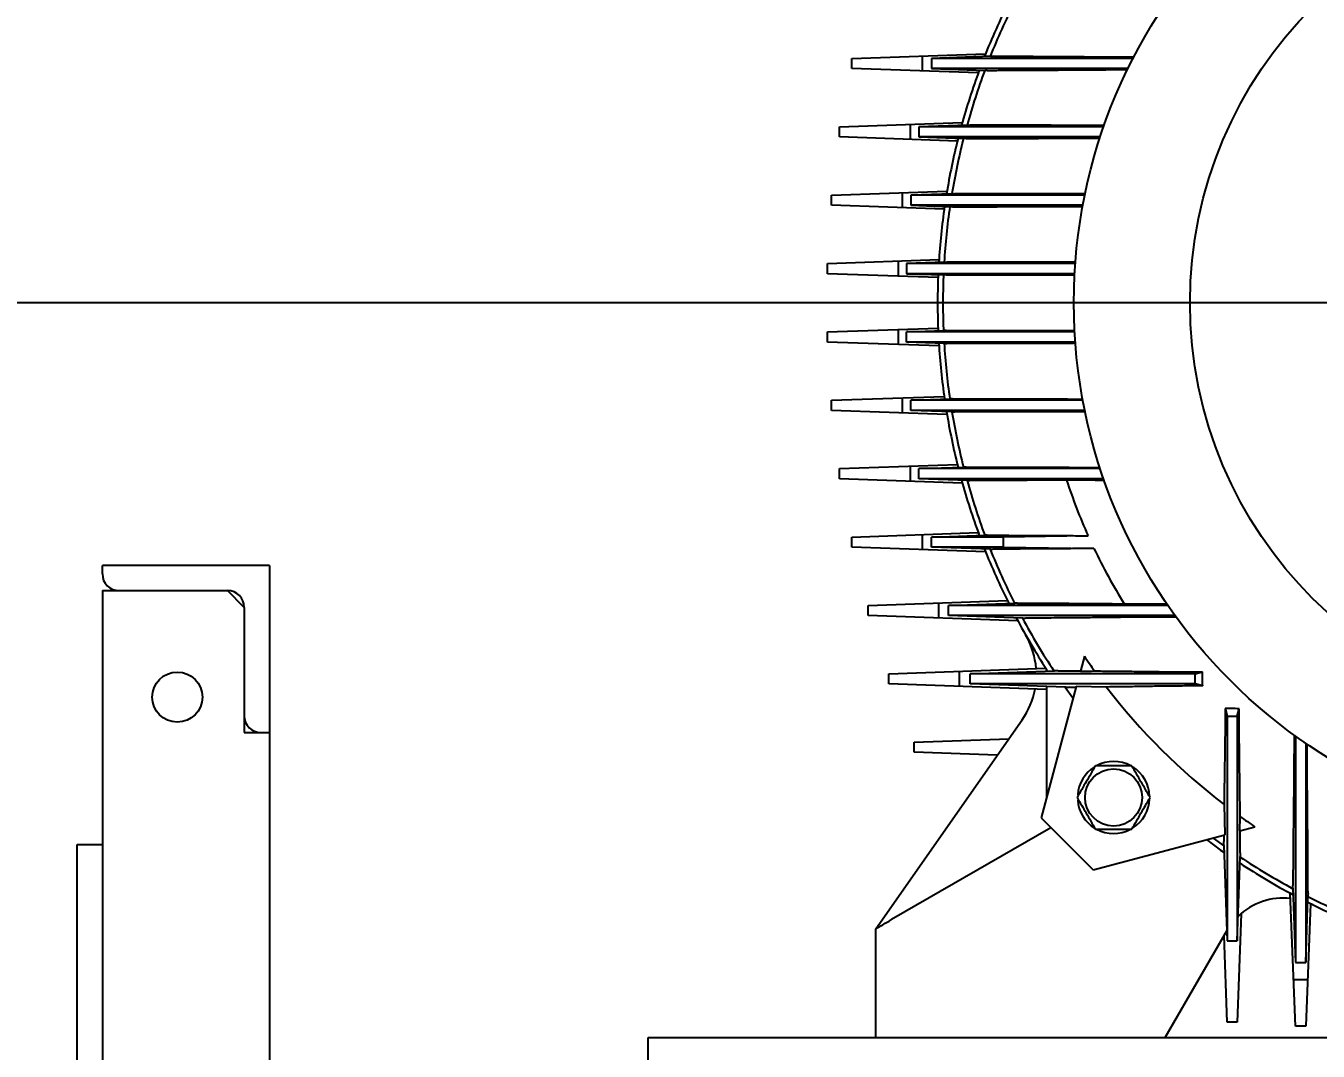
# Model space of a CAD drawing. Header units: millimetres. Extents: x 1293 to 41893, y 1011 to 26911.
# Drawn here: x 30032.4 to 30359.9, y 6790.3 to 7050.2 of the extents above; entities that cross this region are included whole.
import ezdxf

# ---------------------------------------------------------------- set-up
doc = ezdxf.new("R2010")
doc.units = ezdxf.units.MM
doc.header["$LTSCALE"] = 50
doc.layers.add('CAPA_1', color=7, linetype='Continuous')
doc.layers.add('STRUC', color=4, linetype='Continuous')
doc.styles.add('SLDTEXTSTYLE0', font='TXT', dxfattribs={"width": 0.75})
doc.dimstyles.new('SLDDIMSTYLE0', dxfattribs={"dimtxt": 100, "dimasz": 100, "dimexe": 0, "dimexo": 0.0625, "dimgap": 25, "dimtad": 2, "dimdec": 0, "dimlfac": 1.5, "dimrnd": 1e-09, "dimzin": 12, "dimdsep": 46, "dimtxsty": 'SLDTEXTSTYLE0', "dimsah": 1, "dimcen": 0.09, "dimadec": 0, "dimazin": 3, "dimtfac": 1, "dimtdec": 0, "dimtofl": 0, "dimtmove": 0, "dimatfit": 3, "dimfxl": 1, "dimfrac": 2, "dimtolj": 1, "dimtzin": 12, "dimarcsym": 0})

# ---------------------------------------------------------------- blocks, each defined once
blk = doc.blocks.new('_D_34')
at = {"layer": 'CAPA_1', "transparency": 16777216}
for p, q in [((29824.99, 6979.97), (29824.99, 7372.75)), ((30369.98, 6979.97), (29774.99, 6979.97)), ((29824.99, 6979.97), (29824.99, 6676.03))]:
    blk.add_line(p, q, dxfattribs=at)
for points in [[(29824.99, 6979.97), (29809.61, 6879.97), (29840.38, 6879.97)], [(29824.99, 6676.03), (29840.38, 6776.03), (29809.61, 6776.03)]]:
    blk.add_solid(points, dxfattribs=at)
at = {"layer": 'CAPA_1', "transparency": 16777216, "insert": (29696.09, 7151.09), "char_height": 100, "attachment_point": 1, "rotation": 90, "style": 'SLDTEXTSTYLE0'}
blk.add_mtext('456', dxfattribs=at)
blk = doc.blocks.new('_D_35')
at = {"layer": 'CAPA_1', "transparency": 16777216}
for p, q in [((30433.48, 6916.47), (30433.48, 4682.7)), ((29628.31, 5040.86), (29628.31, 4682.7)), ((29628.31, 4732.7), (30433.48, 4732.7))]:
    blk.add_line(p, q, dxfattribs=at)
for points in [[(29628.31, 4732.7), (29728.31, 4717.31), (29728.31, 4748.08)], [(30433.48, 4732.7), (30333.48, 4748.08), (30333.48, 4717.31)]]:
    blk.add_solid(points, dxfattribs=at)
at = {"layer": 'CAPA_1', "transparency": 16777216, "insert": (29883.11, 4861.6), "char_height": 100, "attachment_point": 1, "style": 'SLDTEXTSTYLE0'}
blk.add_mtext('1208', dxfattribs=at)

msp = doc.modelspace()

# ---------------------------------------------------------------- linework, layer by layer
at = {"color": 7, "linetype": 'Continuous', "lineweight": 25}
for p, q in [((30241.7039095, 7041.9230449), (30275.6376442, 7043.108037)), ((30259.567189, 7042.5468444), (30259.567189, 7038.7240754)), ((30241.7039095, 7039.3478749), (30241.7039095, 7041.9230449)), ((30273.7720052, 7038.2280323), (30241.7039095, 7039.3478749)), ((30276.9219149, 7042.446235), (30261.9397097, 7041.9230449)), ((30313.0080997, 7041.9230449), (30261.9397097, 7041.9230449)), ((30261.9397097, 7041.9230449), (30261.9397097, 7039.3478749)), ((30261.9397097, 7039.3478749), (30275.5427215, 7038.8728472)), ((30311.7181872, 7039.3478749), (30261.9397097, 7039.3478749)), ((30311.7913136, 7042.2096235), (30306.2022973, 7042.2357635)), ((30313.1980435, 7042.2062551), (30311.7913136, 7042.2096235)), ((30306.1464479, 7039.0491698), (30310.2339855, 7039.0660426)), ((30310.2339855, 7039.0660426), (30311.7074711, 7039.0696516)), ((30238.6378716, 7024.5897116), (30269.7372795, 7025.6757268)), ((30238.6378716, 7022.0145415), (30238.6378716, 7024.5897116)), ((30256.5011511, 7025.213511), (30256.5011511, 7021.3907421)), ((30271.0473088, 7025.018925), (30258.7562439, 7024.5897116)), ((30305.5705862, 7024.5897116), (30258.7562439, 7024.5897116)), ((30258.7562439, 7024.5897116), (30258.7562439, 7022.0145415)), ((30305.7688465, 7024.9044189), (30304.3964614, 7024.9080149)), ((30268.4964939, 7020.9718555), (30238.6378716, 7022.0145415)), ((30258.7562439, 7022.0145415), (30270.1419168, 7021.6169451)), ((30304.7011049, 7022.0145415), (30258.7562439, 7022.0145415)), ((30303.3237619, 7021.6995075), (30304.6320367, 7021.7030066)), ((30236.6113988, 7007.2563782), (30265.8511207, 7008.2774518)), ((30236.6113988, 7004.6812082), (30236.6113988, 7007.2563782)), ((30254.4746783, 7007.8801777), (30254.4746783, 7004.0574087)), ((30267.1999196, 7007.6246652), (30256.6535623, 7007.2563782)), ((30300.7876655, 7007.2563782), (30256.6535623, 7007.2563782)), ((30256.6535623, 7007.2563782), (30256.6535623, 7004.6812082)), ((30265.1399636, 7003.6849687), (30236.6113988, 7004.6812082)), ((30256.6535623, 7004.6812082), (30266.6855055, 7004.330885)), ((30300.284028, 7004.6812082), (30256.6535623, 7004.6812082)), ((30235.6033206, 6989.9230449), (30263.8299224, 6990.9087396)), ((30253.4666001, 6990.5468444), (30253.4666001, 6986.7240754)), ((30265.2300891, 6990.2590563), (30255.6079809, 6989.9230449)), ((30235.6033206, 6987.3478749), (30235.6033206, 6989.9230449)), ((30263.5981192, 6986.3702749), (30235.6033206, 6987.3478749)), ((30298.3771036, 6989.9230449), (30255.6079809, 6989.9230449)), ((30255.6079809, 6989.9230449), (30255.6079809, 6987.3478749)), ((30255.6079809, 6987.3478749), (30265.0631485, 6987.0176931)), ((30298.2120078, 6987.3478749), (30255.6079809, 6987.3478749)), ((30296.9796978, 6987.0255215), (30298.2740243, 6987.0274207)), ((30235.6033206, 6972.5897116), (30263.5981192, 6973.5673115)), ((30235.6033206, 6970.0145415), (30235.6033206, 6972.5897116)), ((30253.4666001, 6973.213511), (30253.4666001, 6969.3907421)), ((30255.6079809, 6972.5897116), (30265.0631485, 6972.9198933)), ((30298.2120078, 6972.5897116), (30255.6079809, 6972.5897116)), ((30255.6079809, 6970.0145415), (30255.6079809, 6972.5897116)), ((30296.9796978, 6972.9120649), (30298.3113886, 6972.9101109)), ((30263.8299224, 6969.0288469), (30235.6033206, 6970.0145415)), ((30265.2300891, 6969.6785301), (30255.6079809, 6970.0145415)), ((30298.3771036, 6970.0145415), (30255.6079809, 6970.0145415)), ((30236.6113988, 6955.2563782), (30265.1399636, 6956.2526177)), ((30236.6113988, 6952.6812082), (30236.6113988, 6955.2563782)), ((30254.4746783, 6955.8801777), (30254.4746783, 6952.0574087)), ((30256.6535623, 6955.2563782), (30266.6855055, 6955.6067014)), ((30300.284028, 6955.2563782), (30256.6535623, 6955.2563782)), ((30256.6535623, 6952.6812082), (30256.6535623, 6955.2563782)), ((30265.8511207, 6951.6601346), (30236.6113988, 6952.6812082)), ((30267.1999196, 6952.3129213), (30256.6535623, 6952.6812082)), ((30300.7876655, 6952.6812082), (30256.6535623, 6952.6812082)), ((30238.6378716, 6937.9230449), (30268.4964939, 6938.965731)), ((30238.6378716, 6935.3478749), (30238.6378716, 6937.9230449)), ((30256.5011511, 6938.5468444), (30256.5011511, 6934.7240754)), ((30258.7562439, 6937.9230449), (30270.1419168, 6938.3206414)), ((30304.7011049, 6937.9230449), (30258.7562439, 6937.9230449)), ((30258.7562439, 6935.3478749), (30258.7562439, 6937.9230449)), ((30303.3237619, 6938.2380789), (30304.7154452, 6938.2343567)), ((30269.7372795, 6934.2618596), (30238.6378716, 6935.3478749)), ((30271.0473088, 6934.9186614), (30258.7562439, 6935.3478749)), ((30305.5705862, 6935.3478749), (30258.7562439, 6935.3478749)), ((30303.4101828, 6934.9538581), (30296.1658309, 6934.9969345)), ((30305.7111931, 6934.9468453), (30303.4101828, 6934.9538581)), ((30241.7039095, 6920.5897116), (30273.7720052, 6921.7095542)), ((30241.7039095, 6918.0145415), (30241.7039095, 6920.5897116)), ((30275.6376442, 6916.8295494), (30241.7039095, 6918.0145415)), ((30259.567189, 6921.213511), (30259.567189, 6917.3907421)), ((30261.9397097, 6920.5897116), (30275.5427215, 6921.0647392)), ((30280.072239, 6920.5897116), (30261.9397097, 6920.5897116)), ((30261.9397097, 6918.0145415), (30261.9397097, 6920.5897116)), ((30280.072239, 6918.0145415), (30261.9397097, 6918.0145415)), ((30276.9219149, 6917.4913514), (30261.9397097, 6918.0145415)), ((30301.6074578, 6920.915808), (30280.072239, 6920.5897116)), ((30280.072239, 6920.5897116), (30280.072239, 6918.0145415)), ((30280.072239, 6918.0145415), (30303.1051423, 6917.6790542)), ((30245.8426771, 6903.2563782), (30281.1526807, 6904.4894307)), ((30245.8426771, 6900.6812082), (30245.8426771, 6903.2563782)), ((30263.7059566, 6903.8801777), (30263.7059566, 6900.0574087)), ((30266.2411888, 6903.2563782), (30283.0840779, 6903.8445449)), ((30321.8244123, 6903.2563782), (30266.2411888, 6903.2563782)), ((30266.2411888, 6900.6812082), (30266.2411888, 6903.2563782)), ((30310.7754359, 6903.6722174), (30311.0412684, 6903.6722174)), ((30311.0412684, 6903.6722174), (30321.5180858, 6903.7041478)), ((30283.8062587, 6899.3554907), (30245.8426771, 6900.6812082)), ((30285.0800355, 6900.0233412), (30266.2411888, 6900.6812082)), ((30323.6381371, 6900.6812082), (30266.2411888, 6900.6812082)), ((30324.046358, 6900.3122642), (30322.4106867, 6900.3094375)), ((30300.6768707, 6890.3590732), (30299.6602399, 6886.5649551)), ((30251.1012283, 6885.9230449), (30290.9462372, 6887.3144633)), ((30251.1012283, 6883.3478749), (30251.1012283, 6885.9230449)), ((30268.9645078, 6886.5468444), (30268.9645078, 6882.7240754)), ((30271.7137638, 6885.9230449), (30293.0911175, 6886.6695586)), ((30328.7161263, 6885.9230449), (30271.7137638, 6885.9230449)), ((30271.7137638, 6883.3478749), (30271.7137638, 6885.9230449)), ((30291.1133848, 6887.0578442), (30291.1133848, 6886.6004946)), ((30294.0451567, 6886.6789348), (30293.7283946, 6886.6732203)), ((30328.7161263, 6885.9230449), (30330.5776747, 6886.3901373)), ((30328.7161263, 6883.3478749), (30328.7161263, 6885.9230449)), ((30291.1133848, 6881.9506196), (30251.1012283, 6883.3478749)), ((30295.9522271, 6882.5014491), (30271.7137638, 6883.3478749)), ((30328.7161263, 6883.3478749), (30271.7137638, 6883.3478749)), ((30298.6329053, 6882.7308904), (30289.6991713, 6849.389741)), ((30291.1133848, 6882.6704252), (30291.1133848, 6854.6676578)), ((30296.6083981, 6882.4971275), (30296.9402, 6882.4908879)), ((30306.2835623, 6882.5644205), (30298.6329053, 6882.7308904)), ((30330.6688809, 6882.8578973), (30328.7161263, 6883.3478749)), ((30336.3666542, 6877.1601241), (30336.8566317, 6875.2073695)), ((30339.4318018, 6875.2073695), (30339.8988942, 6877.0689178)), ((30247.8108834, 6821.3021266), (30284.8843253, 6874.2484886)), ((30336.8566317, 6875.2073695), (30339.4318018, 6875.2073695)), ((30336.8566317, 6875.2073695), (30336.8566317, 6818.2050069)), ((30339.4318018, 6875.2073695), (30339.4318018, 6818.2050069)), ((30257.5434214, 6868.5897116), (30281.5079833, 6869.4265725)), ((30353.820931, 6870.4854866), (30353.8181944, 6868.9019298)), ((30354.1899651, 6870.1293803), (30354.1899651, 6812.732432)), ((30257.5434214, 6866.0145415), (30257.5434214, 6868.5897116)), ((30278.6038874, 6865.2790938), (30257.5434214, 6866.0145415)), ((30356.7651351, 6868.3156555), (30356.7651351, 6812.732432)), ((30357.12989, 6866.5999443), (30357.1269758, 6868.2079224)), ((30336.0731774, 6852.7748054), (30336.2396472, 6845.1241484)), ((30289.6991713, 6849.389741), (30302.8984978, 6836.1904144)), ((30292.1738278, 6846.9150844), (30251.8108834, 6823.6115276)), ((30340.073712, 6846.151483), (30343.86783, 6847.1681139)), ((30302.8984978, 6836.1904144), (30336.2396472, 6845.1241484)), ((30336.0058844, 6843.0996412), (30335.9996447, 6843.4314431)), ((30336.0102059, 6842.4434702), (30336.8566317, 6818.2050069)), ((30339.4318018, 6818.2050069), (30340.1783154, 6839.5823606)), ((30340.1876916, 6840.5363999), (30340.1819772, 6840.2196377)), ((30354.2025928, 6796.6354599), (30352.8642476, 6830.2975019)), ((30353.532098, 6831.5712786), (30354.1899651, 6812.732432)), ((30356.7651351, 6812.732432), (30357.3533018, 6829.5753211)), ((30357.9981876, 6827.6439238), (30356.7653441, 6796.6354599)), ((30340.3927116, 6825.1093288), (30339.4318018, 6797.5924714)), ((30247.8108834, 6793.7021266), (30247.8108834, 6821.3021266)), ((30321.1442168, 6793.7021266), (30336.7601013, 6820.7496319)), ((30336.8566317, 6797.5924714), (30336.0885824, 6819.5865271)), ((30336.8566317, 6818.2050069), (30339.4318018, 6818.2050069)), ((30354.1899651, 6812.732432), (30356.7651351, 6812.732432)), ((30353.7352288, 6808.3905919), (30357.2327081, 6808.3905919)), ((30339.4318018, 6797.5924714), (30336.8566317, 6797.5924714)), ((30190.1442168, 6781.0021266), (30190.1442168, 6793.7021266)), ((30190.1442168, 6793.7021266), (30676.8108834, 6793.7021266)), ((30356.7653441, 6796.6354599), (30354.2025928, 6796.6354599))]:
    msp.add_line(p, q, dxfattribs=at)
at = {"color": 7, "linetype": 'Continuous', "lineweight": 25, "flags": 128}
for points in [[(30276.9219149, 7042.446235), (30277.2121635, 7042.4469677), (30277.4402693, 7042.4475452)], [(30276.0555959, 7038.8717284), (30275.7683618, 7038.8723558), (30275.5427215, 7038.8728472)], [(30271.0473088, 7025.018925), (30271.3568496, 7025.0193227), (30271.6000904, 7025.0196361)], [(30270.6912757, 7021.6163535), (30270.3836211, 7021.6166852), (30270.1419168, 7021.6169451)], [(30267.1999196, 7007.6246652), (30267.502201, 7007.6248093), (30267.7397183, 7007.6249229)], [(30267.2235622, 7004.3306881), (30266.922246, 7004.3307985), (30266.6855055, 7004.330885)], [(30265.2300891, 6990.2590563), (30265.5288025, 6990.2590759), (30265.7635073, 6990.2590913)], [(30265.5960334, 6987.0176768), (30265.2976175, 6987.017686), (30265.0631485, 6987.0176931)], [(30265.5960334, 6972.9199096), (30265.2976175, 6972.9199005), (30265.0631485, 6972.9198933)], [(30265.2300891, 6969.6785301), (30265.5288025, 6969.6785106), (30265.7635073, 6969.6784952)], [(30267.2235622, 6955.6068983), (30266.922246, 6955.6067879), (30266.6855055, 6955.6067014)], [(30267.1999196, 6952.3129213), (30267.502201, 6952.3127771), (30267.7397183, 6952.3126635)], [(30270.6912757, 6938.321233), (30270.3836211, 6938.3209012), (30270.1419168, 6938.3206414)], [(30271.0473088, 6934.9186614), (30271.3568496, 6934.9182638), (30271.6000904, 6934.9179503)], [(30276.0555959, 6921.065858), (30275.7683618, 6921.0652306), (30275.5427215, 6921.0647392)], [(30276.9219149, 6917.4913514), (30277.2121635, 6917.4906187), (30277.4402693, 6917.4900412)], [(30283.6799317, 6903.8467601), (30283.3461961, 6903.8455176), (30283.0840779, 6903.8445449)], [(30285.0800355, 6900.0233412), (30285.4195705, 6900.0218961), (30285.6864753, 6900.0207563)], [(30293.7283946, 6886.6732203), (30293.3714144, 6886.6711661), (30293.0911175, 6886.6695586)], [(30295.8205205, 6882.5060484), (30297.7687246, 6879.8111219), (30297.8287696, 6879.7298149)], [(30295.9522271, 6882.5014491), (30296.3195479, 6882.4990337), (30296.6083981, 6882.4971275)], [(30331.596147, 6843.8799263), (30335.2056722, 6841.2509573), (30336.0731687, 6840.6404527)], [(30333.2385717, 6844.3200127), (30333.3198788, 6844.2599677), (30336.0148052, 6842.3117636)], [(30336.0102059, 6842.4434702), (30336.0077906, 6842.810791), (30336.0058844, 6843.0996412)], [(30340.1819772, 6840.2196377), (30340.1799229, 6839.8626575), (30340.1783154, 6839.5823606)], [(30353.532098, 6831.5712786), (30353.530653, 6831.9108137), (30353.5295131, 6832.1777184)], [(30357.355517, 6830.1711748), (30357.3542745, 6829.8374392), (30357.3533018, 6829.5753211)]]:
    msp.add_lwpolyline(points, dxfattribs=at)
at = {"color": 7, "linetype": 'Continuous', "lineweight": 25}
for centre, radius in [((30433.4775501, 6979.9687932), 135.4666667), ((30433.4775501, 6979.9687932), 106.0026667), ((30308.0839476, 6854.5751907), 7.2376043)]:
    msp.add_circle(centre, radius, dxfattribs=at)
for centre, radius, start, end in [((30433.4775501, 6979.9687932), 170, 153.377207029, 158.457451925), ((30433.4775501, 6979.9687932), 168.6666667, 153.169447916, 158.259963143), ((30433.4775501, 6979.9687932), 170, 159.707948803, 164.651387247), ((30433.4775501, 6979.9687932), 168.6666667, 159.558160988, 164.509838482), ((30433.4775501, 6979.9687932), 170, 165.800953734, 170.654908315), ((30433.4775501, 6979.9687932), 168.6666667, 165.70301632, 170.564018509), ((30433.4775501, 6979.9687932), 170, 171.743583819, 176.546734693), ((30433.4775501, 6979.9687932), 168.6666667, 171.693926105, 176.50349367), ((30433.4775501, 6979.9687932), 170, 177.606668782, 182.393331218), ((30433.4775501, 6979.9687932), 168.6666667, 177.603559394, 182.396440606), ((30433.4775501, 6979.9687932), 170, 183.453265307, 188.256416181), ((30433.4775501, 6979.9687932), 168.6666667, 183.49650633, 188.306073895), ((30433.4775501, 6979.9687932), 170, 189.345091685, 194.199046266), ((30433.4775501, 6979.9687932), 168.6666667, 189.435981491, 194.29698368), ((30433.4775501, 6979.9687932), 170, 195.348612753, 200.292051197), ((30433.4775501, 6979.9687932), 168.6666667, 195.490161518, 200.441839012), ((30433.4775501, 6979.9687932), 144.4886719, 198.134477111, 204.123398999), ((30433.4775501, 6979.9687932), 170, 201.542548075, 206.622792971), ((30433.4775501, 6979.9687932), 168.6666667, 201.740036857, 206.830552084), ((30433.4775501, 6979.9687932), 144.4886719, 205.53768475, 211.873483993), ((30433.4775501, 6979.9687932), 170, 208.029484268, 213.129622297), ((30433.4775501, 6979.9687932), 168.6666667, 208.291642597, 213.585653944), ((30268.5012844, 6885.7200173), 20, 4.321564299, 29.738760895), ((30433.4775501, 6979.9687932), 160.2058749, 214.010238226, 215.627640083), ((30268.5012844, 6885.7200173), 20, 325, 349.436957621), ((30433.4775501, 6979.9687932), 160.2058749, 217.444669982, 232.555330018), ((30308.0839476, 6854.5751907), 9.1333333, 61.439667159, 118.579701822), ((30308.0839476, 6854.5751907), 9.1333333, 122.215763126, 175.814103656), ((30308.0839476, 6854.5751907), 9.1333333, 2.247336603, 57.767506255), ((30308.0839476, 6854.5751907), 9.1333333, 184.185896344, 238.700935667), ((30308.0839476, 6854.5751907), 9.1333333, 302.524280912, 357.491573447), ((30433.4775501, 6979.9687932), 160.2058749, 234.372359917, 235.989761774), ((30308.0839476, 6854.5751907), 9.1333333, 241.848273977, 297.987700373), ((30433.4775501, 6979.9687932), 168.6666667, 236.414346056, 241.708357403), ((30433.4775501, 6979.9687932), 170, 236.690243212, 241.970515732), ((30351.193858, 6812.4162986), 16.6666667, 84.068840058, 133.841455622), ((30433.4775501, 6979.9687932), 170, 243.377207029, 248.457451925), ((30433.4775501, 6979.9687932), 168.6666667, 243.169447916, 248.259963143), ((30351.193858, 6812.4162986), 16.6666667, 63.844713919, 65.906377598)]:
    msp.add_arc(centre, radius, start, end, dxfattribs=at)
for points, knots in [([(30277.495324, 7042.4462734), (30277.4850761, 7042.4465839), (30277.4667764, 7042.4471383), (30277.4483687, 7042.4474209), (30277.4402693, 7042.4475452)], [0, 0, 0, 0, 0.56000000005, 1, 1, 1, 1]), ([(30306.2022973, 7042.2357635), (30304.3117223, 7042.2497165), (30300.5487566, 7042.2774883), (30295.8742942, 7042.3090991), (30292.0754622, 7042.3345608), (30289.0547581, 7042.3544282), (30286.3095576, 7042.3725563), (30283.874939, 7042.3889053), (30281.7847875, 7042.4036448), (30280.0670863, 7042.4169444), (30278.7603763, 7042.4282626), (30277.8466741, 7042.4382949), (30277.6124647, 7042.4436133), (30277.495324, 7042.4462734)], [0, 0, 0, 0, 0.1252994589, 0.2493937334, 0.3328579325, 0.416061602, 0.4990478695, 0.5824745941, 0.6657623941, 0.7490069254, 0.8327104274, 0.9163295207, 1, 1, 1, 1]), ([(30276.0555959, 7038.8717284), (30276.0659294, 7038.8718698), (30276.0843821, 7038.8721222), (30276.1029301, 7038.8726282), (30276.1110912, 7038.8728509)], [0, 0, 0, 0, 0.56, 1, 1, 1, 1]), ([(30276.1110912, 7038.8728509), (30276.2337884, 7038.8751749), (30276.479055, 7038.8798205), (30277.4378711, 7038.8884152), (30278.8100121, 7038.8983254), (30280.6145437, 7038.9089995), (30282.8102308, 7038.9210928), (30285.367125, 7038.9345603), (30288.2490599, 7038.9493741), (30291.4181499, 7038.9657625), (30295.3938982, 7038.986671), (30300.2728446, 7039.0137861), (30304.1834429, 7039.0373443), (30306.1464479, 7039.0491698)], [0, 0, 0, 0, 0.083617603, 0.1671480357, 0.250721225, 0.3340993076, 0.4174107617, 0.5007471061, 0.5839860185, 0.6673093887, 0.7507578866, 0.8748878133, 1, 1, 1, 1]), ([(30271.6000904, 7025.0196361), (30271.6032122, 7025.0196424), (30271.6087867, 7025.0196535), (30271.6149861, 7025.0196865), (30271.6177138, 7025.0197011)], [0, 0, 0, 0, 0.5599999999, 1, 1, 1, 1]), ([(30303.1252156, 7024.9122254), (30301.7499446, 7024.9181401), (30299.0081848, 7024.9299315), (30295.0571797, 7024.9452751), (30291.2727977, 7024.9587634), (30287.6987253, 7024.9712025), (30284.3712642, 7024.9819288), (30281.3480069, 7024.991153), (30278.6670505, 7024.9990354), (30276.3648545, 7025.0055891), (30274.4737955, 7025.0110146), (30273.0337859, 7025.0149651), (30272.0218167, 7025.0180004), (30271.7524887, 7025.0191339), (30271.6177138, 7025.0197011)], [0, 0, 0, 0, 0.0836327005, 0.1667313486, 0.249283536, 0.3326977586, 0.4161071236, 0.4995317749, 0.582810699, 0.6662248857, 0.7498261038, 0.8331288625, 0.916495688, 1, 1, 1, 1]), ([(30304.3964614, 7024.9080149), (30304.1586542, 7024.9087076), (30303.7340412, 7024.9099446), (30303.3112291, 7024.9115286), (30303.1252156, 7024.9122254)], [0, 0, 0, 0, 0.56005636898, 1, 1, 1, 1]), ([(30270.7087673, 7021.6162932), (30270.7053383, 7021.6163102), (30270.699215, 7021.6163405), (30270.6937016, 7021.6163495), (30270.6912757, 7021.6163535)], [0, 0, 0, 0, 0.56, 1, 1, 1, 1]), ([(30270.7087673, 7021.6162932), (30270.8462025, 7021.6166784), (30271.1207724, 7021.6174481), (30272.1584788, 7021.6196777), (30273.6384317, 7021.6228447), (30275.5859315, 7021.6266082), (30277.9604686, 7021.6314473), (30280.7214199, 7021.6372926), (30283.8283158, 7021.6442747), (30287.2391782, 7021.6524236), (30290.9079735, 7021.661601), (30294.7991008, 7021.6727759), (30298.8690066, 7021.6849471), (30301.6858102, 7021.69421), (30303.0980099, 7021.698854)], [0, 0, 0, 0, 0.0834107003, 0.1666389376, 0.2497508604, 0.3335771857, 0.4171088972, 0.5003933541, 0.5836357925, 0.6667357169, 0.7497113978, 0.8326816395, 0.9161152221, 1, 1, 1, 1]), ([(30303.0980099, 7021.698854), (30303.1401352, 7021.6989789), (30303.2153605, 7021.699202), (30303.2906387, 7021.6994142), (30303.3237619, 7021.6995075)], [0, 0, 0, 0, 0.5599894621, 1, 1, 1, 1]), ([(30267.7397183, 7007.6249229), (30267.7469568, 7007.6249381), (30267.7598828, 7007.6249653), (30267.7760563, 7007.6251062), (30267.7831726, 7007.6251682)], [0, 0, 0, 0, 0.5599999997, 1, 1, 1, 1]), ([(30299.615348, 7007.5798772), (30298.226207, 7007.5827544), (30295.4559485, 7007.5884923), (30291.4595033, 7007.5958166), (30287.6352123, 7007.6020489), (30284.0257765, 7007.6078726), (30280.666601, 7007.6126964), (30277.6187012, 7007.6166636), (30274.9186729, 7007.61991), (30272.6005379, 7007.6223742), (30270.6997426, 7007.6241707), (30269.2496819, 7007.6251151), (30268.22132, 7007.6255222), (30267.929339, 7007.6252863), (30267.7831726, 7007.6251682)], [0, 0, 0, 0, 0.0837429298, 0.1670021608, 0.2497715035, 0.3331924173, 0.4168176318, 0.5006544832, 0.5839319083, 0.6675463951, 0.7515171484, 0.8341623076, 0.9169812232, 1, 1, 1, 1]), ([(30301.0316151, 7007.5759854), (30300.7672452, 7007.5768406), (30300.2951561, 7007.5783679), (30299.8230672, 7007.579416), (30299.615348, 7007.5798772)], [0, 0, 0, 0, 0.5600000002, 1, 1, 1, 1]), ([(30267.266806, 7004.3304502), (30267.2578729, 7004.3305247), (30267.2419211, 7004.3306579), (30267.2291719, 7004.3306789), (30267.2235622, 7004.3306881)], [0, 0, 0, 0, 0.5600000002, 1, 1, 1, 1]), ([(30267.266806, 7004.3304502), (30267.4131173, 7004.330241), (30267.7053336, 7004.3298232), (30268.736137, 7004.3298162), (30270.1878753, 7004.3303388), (30272.0872629, 7004.3312392), (30274.3985578, 7004.332736), (30277.0843351, 7004.3347747), (30280.108384, 7004.3374453), (30283.4324906, 7004.3406997), (30287.0167117, 7004.3444241), (30290.8295225, 7004.3492214), (30294.8299623, 7004.3544156), (30297.6022626, 7004.3583656), (30298.9914419, 7004.360345)], [0, 0, 0, 0, 0.0834339444, 0.1666361516, 0.2496276394, 0.333620335, 0.4171902206, 0.5003527413, 0.5836770108, 0.6666965472, 0.7494174889, 0.832576078, 0.916105101, 1, 1, 1, 1]), ([(30298.9914419, 7004.360345), (30299.3694781, 7004.3609656), (30299.816231, 7004.3616991), (30300.2629906, 7004.3630787), (30300.3317084, 7004.3632909)], [0, 0, 0, 0, 0.8461863501, 1, 1, 1, 1]), ([(30265.7635073, 6990.2590913), (30265.7726543, 6990.2591105), (30265.7889883, 6990.2591449), (30265.8104266, 6990.2593582), (30265.8198595, 6990.259452)], [0, 0, 0, 0, 0.5599979995, 1, 1, 1, 1]), ([(30297.1843733, 6990.2464902), (30295.8129069, 6990.2476462), (30293.0765187, 6990.2499526), (30289.1319584, 6990.2528872), (30285.3621723, 6990.2553483), (30281.8087468, 6990.2575793), (30278.5052026, 6990.2593235), (30275.5203896, 6990.2606352), (30272.8859498, 6990.2614672), (30270.6289613, 6990.2617863), (30268.7583926, 6990.2617392), (30267.3132874, 6990.2613613), (30266.2743977, 6990.2607042), (30265.9715827, 6990.25987), (30265.8198595, 6990.259452)], [0, 0, 0, 0, 0.08361348192, 0.16682796173, 0.24964257067, 0.33293452939, 0.41655171237, 0.50049511518, 0.58289191346, 0.66562664028, 0.74870174684, 0.83212012484, 0.91588503241, 1, 1, 1, 1]), ([(30298.4319405, 6990.2446787), (30298.4270617, 6990.2446923), (30298.0112077, 6990.2458514), (30297.5953511, 6990.2461727), (30297.1843733, 6990.2464902)], [0, 0, 0, 0, 0.0117319892, 1, 1, 1, 1]), ([(30265.6522923, 6987.0173193), (30265.6404248, 6987.0174339), (30265.6192328, 6987.0176385), (30265.6031222, 6987.0176651), (30265.5960334, 6987.0176768)], [0, 0, 0, 0, 0.5599980178, 1, 1, 1, 1]), ([(30265.6522923, 6987.0173193), (30265.8042417, 6987.0168454), (30266.1074507, 6987.0158997), (30267.1485469, 6987.0148625), (30268.5963095, 6987.0142487), (30270.469535, 6987.0140865), (30272.7286133, 6987.0143374), (30275.3578878, 6987.0149008), (30278.3268383, 6987.0157983), (30281.6012498, 6987.0170654), (30285.1362551, 6987.018629), (30288.9023479, 6987.0206595), (30292.8598386, 6987.0229244), (30295.6046746, 6987.0246547), (30296.9796978, 6987.0255215)], [0, 0, 0, 0, 0.08434270952, 0.16830250037, 0.2518811488, 0.3350803004, 0.41790142238, 0.50034576582, 0.583710045, 0.66669564638, 0.74930309811, 0.83255061089, 0.91611637436, 1, 1, 1, 1]), ([(30265.6522923, 6972.9202671), (30265.6404248, 6972.9201525), (30265.6192328, 6972.9199479), (30265.6031222, 6972.9199213), (30265.5960334, 6972.9199096)], [0, 0, 0, 0, 0.5599980178, 1, 1, 1, 1]), ([(30265.6522923, 6972.9202671), (30265.8042413, 6972.920741), (30266.1074495, 6972.9216867), (30267.1485429, 6972.9227238), (30268.5963032, 6972.9233375), (30270.469528, 6972.9234996), (30272.7286083, 6972.9232488), (30275.3578793, 6972.9226857), (30278.3268238, 6972.9217883), (30281.6012333, 6972.9205209), (30285.136242, 6972.9189574), (30288.9023386, 6972.9169271), (30292.8598288, 6972.9146621), (30295.6046697, 6972.9129318), (30296.9796978, 6972.9120649)], [0, 0, 0, 0, 0.084342522, 0.1683022003, 0.2518808113, 0.3350800004, 0.4179012349, 0.5003457658, 0.5837094564, 0.6666950578, 0.7493030981, 0.8325503104, 0.9161160739, 1, 1, 1, 1]), ([(30265.7635073, 6969.6784952), (30265.7726543, 6969.6784759), (30265.7889883, 6969.6784415), (30265.8104266, 6969.6782283), (30265.8198595, 6969.6781344)], [0, 0, 0, 0, 0.5599979995, 1, 1, 1, 1]), ([(30297.1843733, 6969.6910962), (30295.8129117, 6969.6899402), (30293.0765283, 6969.6876338), (30289.1319674, 6969.684699), (30285.3621853, 6969.6822382), (30281.8087633, 6969.6800074), (30278.505217, 6969.6782628), (30275.520398, 6969.6769512), (30272.8859549, 6969.6761196), (30270.6289683, 6969.6758006), (30268.7583989, 6969.6758476), (30267.3132914, 6969.6762253), (30266.2743989, 6969.6768823), (30265.9715832, 6969.6777165), (30265.8198595, 6969.6781344)], [0, 0, 0, 0, 0.0836131868, 0.1668276666, 0.2496425706, 0.3329339436, 0.4165511266, 0.5004951151, 0.5828917242, 0.6656263374, 0.7487014061, 0.832119822, 0.9158848431, 1, 1, 1, 1]), ([(30298.4866872, 6969.6930599), (30298.4635595, 6969.6929948), (30298.0294566, 6969.6917727), (30297.595351, 6969.6914252), (30297.1843733, 6969.6910962)], [0, 0, 0, 0, 0.0532769929, 1, 1, 1, 1]), ([(30267.266806, 6955.6071363), (30267.2578729, 6955.6070617), (30267.2419211, 6955.6069285), (30267.2291719, 6955.6069076), (30267.2235622, 6955.6068983)], [0, 0, 0, 0, 0.5600000002, 1, 1, 1, 1]), ([(30267.266806, 6955.6071363), (30267.4131166, 6955.6073454), (30267.7053321, 6955.607763), (30268.7361337, 6955.6077695), (30270.1878694, 6955.6072477), (30272.0872531, 6955.6063477), (30274.3985451, 6955.60485), (30277.0843211, 6955.6028118), (30280.1083688, 6955.6001417), (30283.4324734, 6955.5968862), (30287.016698, 6955.5931623), (30290.829513, 6955.5883657), (30294.8299523, 6955.5831711), (30297.6022575, 6955.5792209), (30298.9914419, 6955.5772415)], [0, 0, 0, 0, 0.0834336343, 0.1666358415, 0.2496276391, 0.3336197225, 0.4171896082, 0.5003527411, 0.583676403, 0.6666959396, 0.7494174888, 0.832575772, 0.9161047952, 1, 1, 1, 1]), ([(30298.9914419, 6955.5772415), (30299.369478, 6955.5766325), (30299.7847389, 6955.5759636), (30300.2000061, 6955.5746941), (30300.2372315, 6955.5745803)], [0, 0, 0, 0, 0.9103579155, 1, 1, 1, 1]), ([(30267.7397183, 6952.3126635), (30267.7469568, 6952.3126483), (30267.7598828, 6952.3126212), (30267.7760563, 6952.3124803), (30267.7831726, 6952.3124182)], [0, 0, 0, 0, 0.5599999997, 1, 1, 1, 1]), ([(30299.615348, 6952.3577092), (30298.2293828, 6952.3548387), (30295.4654537, 6952.3491144), (30291.4776841, 6952.3418033), (30287.6610452, 6952.3355797), (30284.0579416, 6952.3297636), (30280.7035213, 6952.324941), (30277.6583735, 6952.3209733), (30274.9589115, 6952.3177226), (30272.6390396, 6952.3152499), (30270.7286049, 6952.3134391), (30269.2655192, 6952.3124818), (30268.2252438, 6952.3120644), (30267.9306495, 6952.3123002), (30267.7831726, 6952.3124182)], [0, 0, 0, 0, 0.083550631, 0.1666189141, 0.2491986876, 0.3324300692, 0.4158642908, 0.499508595, 0.5826064762, 0.6660408851, 0.7498308456, 0.8330345635, 0.9164154069, 1, 1, 1, 1]), ([(30301.0316151, 6952.3616011), (30300.7672452, 6952.3607458), (30300.2951561, 6952.3592185), (30299.8230672, 6952.3581704), (30299.615348, 6952.3577092)], [0, 0, 0, 0, 0.5600000002, 1, 1, 1, 1]), ([(30270.7087673, 6938.3212933), (30270.7053383, 6938.3212763), (30270.699215, 6938.3212459), (30270.6937016, 6938.3212369), (30270.6912757, 6938.321233)], [0, 0, 0, 0, 0.56, 1, 1, 1, 1]), ([(30270.7087673, 6938.3212933), (30270.8462019, 6938.3209079), (30271.1207709, 6938.320138), (30272.1584756, 6938.3179074), (30273.6384253, 6938.3147419), (30275.5859208, 6938.3109792), (30277.960455, 6938.3061382), (30280.7214049, 6938.3002939), (30283.8282994, 6938.2933127), (30287.2391597, 6938.285162), (30290.9079587, 6938.2759854), (30294.7990905, 6938.2648118), (30298.8689957, 6938.2526397), (30301.6858047, 6938.2433765), (30303.0980099, 6938.2387324)], [0, 0, 0, 0, 0.0834103751, 0.1666386125, 0.2497508597, 0.3335765441, 0.4171082558, 0.5003933535, 0.5836351537, 0.6667350787, 0.7497113974, 0.8326813135, 0.9161148968, 1, 1, 1, 1]), ([(30303.0980099, 6938.2387324), (30303.1401352, 6938.2386075), (30303.2153605, 6938.2383844), (30303.2906387, 6938.2381723), (30303.3237619, 6938.2380789)], [0, 0, 0, 0, 0.5599894621, 1, 1, 1, 1]), ([(30271.6000904, 6934.9179503), (30271.6032122, 6934.9179441), (30271.6087867, 6934.9179329), (30271.6149861, 6934.9178999), (30271.6177138, 6934.9178854)], [0, 0, 0, 0, 0.5599999999, 1, 1, 1, 1]), ([(30296.1658309, 6934.9969345), (30294.5080561, 6934.9906736), (30291.1975446, 6934.9781707), (30286.6558652, 6934.9630438), (30282.5421128, 6934.9499601), (30278.9698195, 6934.9393697), (30276.0089789, 6934.9309903), (30273.7550423, 6934.9245466), (30272.187466, 6934.9201536), (30271.8077208, 6934.9186418), (30271.6177138, 6934.9178854)], [0, 0, 0, 0, 0.1250619858, 0.2497439075, 0.374704795, 0.4998521195, 0.6247714649, 0.7500048238, 0.8749138856, 1, 1, 1, 1]), ([(30276.0555959, 6921.065858), (30276.0659294, 6921.0657166), (30276.0843821, 6921.0654642), (30276.1029301, 6921.0649582), (30276.1110912, 6921.0647356)], [0, 0, 0, 0, 0.56, 1, 1, 1, 1]), ([(30276.1110912, 6921.0647356), (30276.2991276, 6921.0615252), (30276.6751408, 6921.0551054), (30278.3141568, 6921.0423266), (30280.6810841, 6921.0280821), (30283.7833386, 6921.0111789), (30287.5165169, 6920.9919962), (30291.7930674, 6920.9699813), (30296.4955075, 6920.9449181), (30299.9007711, 6920.9255268), (30301.6074578, 6920.915808)], [0, 0, 0, 0, 0.1253568402, 0.2506740392, 0.37561653, 0.5005068273, 0.6253766394, 0.7503693273, 0.8748874129, 1, 1, 1, 1]), ([(30277.495324, 6917.491313), (30277.4850761, 6917.4910026), (30277.4667764, 6917.4904481), (30277.4483687, 6917.4901656), (30277.4402693, 6917.4900412)], [0, 0, 0, 0, 0.56, 1, 1, 1, 1]), ([(30303.1051423, 6917.6790542), (30301.6315062, 6917.6685504), (30298.6796999, 6917.6475105), (30294.5449336, 6917.6195017), (30290.7194711, 6917.5941128), (30287.2927195, 6917.5715668), (30284.2983392, 6917.5515422), (30281.8453608, 6917.5343656), (30279.953379, 6917.5197811), (30278.5933201, 6917.5075544), (30277.778065, 6917.4980834), (30277.5787665, 6917.4933111), (30277.495324, 6917.491313)], [0, 0, 0, 0, 0.1075589375, 0.2154488203, 0.3229535391, 0.428669279, 0.5347683016, 0.6404366157, 0.7370056179, 0.8339120941, 0.9304621427, 1, 1, 1, 1]), ([(30283.7460264, 6903.8473895), (30283.7320464, 6903.8472144), (30283.707082, 6903.8469018), (30283.6882277, 6903.8468034), (30283.6799317, 6903.8467601)], [0, 0, 0, 0, 0.5599973733, 1, 1, 1, 1]), ([(30283.7460264, 6903.8473895), (30283.9537631, 6903.8472739), (30284.3692579, 6903.8470427), (30285.7468576, 6903.8425554), (30287.4751014, 6903.8355701), (30289.4352789, 6903.8264758), (30291.7674303, 6903.8143571), (30294.4710191, 6903.7986876), (30297.5113346, 6903.7791913), (30301.2380195, 6903.7527925), (30305.7080624, 6903.7177784), (30309.2379046, 6903.6855178), (30311.003118, 6903.6693847)], [0, 0, 0, 0, 0.1088436276, 0.2176984585, 0.3035197624, 0.3896004215, 0.4754515796, 0.5659504531, 0.6567052849, 0.7472471323, 0.8736026425, 1, 1, 1, 1]), ([(30311.0387515, 6903.6690712), (30310.9895705, 6903.6696549), (30310.901737, 6903.6706974), (30310.8140319, 6903.6717529), (30310.7754359, 6903.6722174)], [0, 0, 0, 0, 0.55993475, 1, 1, 1, 1]), ([(30311.003118, 6903.6693847), (30311.009769, 6903.6693262), (30311.0216457, 6903.6692215), (30311.0335248, 6903.6691171), (30311.0387515, 6903.6690712)], [0, 0, 0, 0, 0.5600071531, 1, 1, 1, 1]), ([(30285.6864753, 6900.0207563), (30285.697384, 6900.0206889), (30285.7168638, 6900.0205687), (30285.7427658, 6900.0202233), (30285.7541628, 6900.0200713)], [0, 0, 0, 0, 0.5599970975, 1, 1, 1, 1]), ([(30311.1097217, 6900.2414531), (30309.4461439, 6900.2230639), (30306.1379601, 6900.1864952), (30302.0656682, 6900.1460432), (30298.7760471, 6900.1154576), (30296.1783603, 6900.0926994), (30293.3973821, 6900.0696476), (30290.6310669, 6900.0488266), (30288.1973921, 6900.0320755), (30286.4585205, 6900.0222757), (30285.9886689, 6900.0208052), (30285.7541628, 6900.0200713)], [0, 0, 0, 0, 0.1271802127, 0.2529100282, 0.3359930252, 0.4185141661, 0.5005385335, 0.6260842889, 0.7507249022, 0.8755850954, 1, 1, 1, 1]), ([(30322.4106867, 6900.3094375), (30320.4703132, 6900.303777), (30316.6187691, 6900.2925412), (30312.9367651, 6900.2583962), (30311.1097217, 6900.2414531)], [0, 0, 0, 0, 0.5037910466, 1, 1, 1, 1]), ([(30294.0451567, 6886.6789348), (30294.2793169, 6886.681188), (30294.7481303, 6886.6856994), (30296.0008394, 6886.6868692), (30297.6066129, 6886.6826024), (30298.9925223, 6886.6751429), (30299.6887605, 6886.6713955)], [0, 0, 0, 0, 0.2482609253, 0.4970446869, 0.7473307412, 1, 1, 1, 1]), ([(30299.6602399, 6886.5649551), (30300.3320011, 6886.5808217), (30301.5315733, 6886.6091548), (30302.7312006, 6886.63505), (30303.2590358, 6886.6464438)], [0, 0, 0, 0, 0.5600006507, 1, 1, 1, 1]), ([(30303.2590358, 6886.6464438), (30304.6031012, 6886.6347975), (30307.3131296, 6886.611315), (30312.030237, 6886.559326), (30315.4659843, 6886.5140832), (30317.1993029, 6886.4912584)], [0, 0, 0, 0, 0.3277587796, 0.6608573932, 1, 1, 1, 1]), ([(30317.1993029, 6886.4912584), (30319.3449305, 6886.4672914), (30323.6793595, 6886.4188751), (30328.2630175, 6886.39978), (30330.5776747, 6886.3901373)], [0, 0, 0, 0, 0.49501966688, 1, 1, 1, 1]), ([(30330.6688809, 6882.8578973), (30330.6503103, 6883.5151811), (30330.6171473, 6884.6889427), (30330.5897361, 6885.870312), (30330.5776747, 6886.3901373)], [0, 0, 0, 0, 0.5599807063, 1, 1, 1, 1]), ([(30298.5682554, 6882.4896136), (30298.2202101, 6882.4885869), (30297.5259485, 6882.4865388), (30297.1351063, 6882.4894407), (30296.9402, 6882.4908879)], [0, 0, 0, 0, 0.5013172046, 1, 1, 1, 1]), ([(30317.3968531, 6882.7300929), (30316.0307561, 6882.7079652), (30313.3195152, 6882.6640491), (30309.5770585, 6882.6082955), (30307.3761629, 6882.5789758), (30306.2835623, 6882.5644205)], [0, 0, 0, 0, 0.338365905, 0.6715419618, 1, 1, 1, 1]), ([(30330.6688809, 6882.8578973), (30329.1193309, 6882.8489759), (30326.0441837, 6882.831271), (30321.5918953, 6882.7890546), (30318.7878883, 6882.749644), (30317.3968531, 6882.7300929)], [0, 0, 0, 0, 0.3385470683, 0.6718608823, 1, 1, 1, 1]), ([(30336.3666542, 6877.1601241), (30336.3578478, 6875.6297513), (30336.3402591, 6872.5732082), (30336.2982197, 6868.1190457), (30336.2586162, 6865.2967372), (30336.2388497, 6863.8880962)], [0, 0, 0, 0, 0.3343405912, 0.6677630742, 1, 1, 1, 1]), ([(30339.8988942, 6877.0689178), (30339.237458, 6877.0843941), (30338.0563284, 6877.1120302), (30336.882941, 6877.1454288), (30336.3666542, 6877.1601241)], [0, 0, 0, 0, 0.5600031008, 1, 1, 1, 1]), ([(30340.0000153, 6863.6905461), (30339.983602, 6865.1198837), (30339.9506733, 6867.9874654), (30339.9173692, 6872.4713118), (30339.9050636, 6875.5336397), (30339.8988942, 6877.0689178)], [0, 0, 0, 0, 0.3313579456, 0.6647806569, 1, 1, 1, 1]), ([(30353.8181944, 6868.9019298), (30353.8126445, 6866.9740019), (30353.8015571, 6863.1224039), (30353.7673131, 6859.4400877), (30353.75021, 6857.6009649)], [0, 0, 0, 0, 0.5005527221, 1, 1, 1, 1]), ([(30357.1781416, 6857.4943611), (30357.1664656, 6858.9751095), (30357.1429293, 6861.9599801), (30357.1342591, 6865.0452363), (30357.12989, 6866.5999443)], [0, 0, 0, 0, 0.496084596, 1, 1, 1, 1]), ([(30312.7027497, 6862.5751907), (30311.1658632, 6862.5751907), (30308.0867035, 6862.5751907), (30305.0074604, 6862.5751907), (30303.4651454, 6862.5751907)], [0, 0, 0, 0, 0.4991252804, 1, 1, 1, 1]), ([(30336.2388497, 6863.8880962), (30336.216722, 6862.5219992), (30336.172806, 6859.8107583), (30336.1170524, 6856.0683017), (30336.0877327, 6853.8674061), (30336.0731774, 6852.7748054)], [0, 0, 0, 0, 0.338365905, 0.6715419618, 1, 1, 1, 1]), ([(30340.1552007, 6849.7502789), (30340.1435543, 6851.0943443), (30340.1200718, 6853.8043727), (30340.0680829, 6858.5214801), (30340.0228401, 6861.9572274), (30340.0000153, 6863.6905461)], [0, 0, 0, 0, 0.3277587796, 0.6608573932, 1, 1, 1, 1]), ([(30353.75021, 6857.6009649), (30353.731822, 6855.9373725), (30353.6952558, 6852.6291624), (30353.6498194, 6848.0567148), (30353.611831, 6843.9026039), (30353.5809937, 6840.2307221), (30353.5575805, 6837.1224328), (30353.5408335, 6834.6885947), (30353.5310306, 6832.9497717), (30353.5295615, 6832.4799142), (30353.5288282, 6832.2454059)], [0, 0, 0, 0, 0.1271932831, 0.2529358207, 0.3773101779, 0.5004884103, 0.6260475431, 0.7506998873, 0.8755729959, 1, 1, 1, 1]), ([(30357.3561463, 6830.2372695), (30357.3560622, 6830.4852669), (30357.3558939, 6830.9818018), (30357.3489629, 6832.8583035), (30357.3377977, 6835.4872871), (30357.3199903, 6838.8547043), (30357.2960055, 6842.8407337), (30357.26467, 6847.3340038), (30357.2261798, 6852.2313946), (30357.1942094, 6855.7340105), (30357.1781416, 6857.4943611)], [0, 0, 0, 0, 0.124668453, 0.249608378, 0.3741990942, 0.4994072733, 0.6238316229, 0.7491925727, 0.8739487778, 1, 1, 1, 1]), ([(30340.073712, 6846.151483), (30340.0895786, 6846.8232442), (30340.1179117, 6848.0228164), (30340.1438069, 6849.2224437), (30340.1552007, 6849.7502789)], [0, 0, 0, 0, 0.5600006396, 1, 1, 1, 1]), ([(30303.4651454, 6846.5751907), (30305.0074604, 6846.5751907), (30308.0867035, 6846.5751907), (30311.1658632, 6846.5751907), (30312.7027497, 6846.5751907)], [0, 0, 0, 0, 0.5008747196, 1, 1, 1, 1]), ([(30340.1876916, 6840.5363999), (30340.1899449, 6840.77056), (30340.1944562, 6841.2393734), (30340.1956261, 6842.4920826), (30340.1913592, 6844.097856), (30340.1838998, 6845.4837654), (30340.1801524, 6846.1800036)], [0, 0, 0, 0, 0.24826092535, 0.49704468687, 0.74733074116, 1, 1, 1, 1]), ([(30335.9983705, 6845.0594985), (30335.9973437, 6844.7114532), (30335.9952957, 6844.0171916), (30335.9981976, 6843.6263494), (30335.9996447, 6843.4314431)], [0, 0, 0, 0, 0.5013172046, 1, 1, 1, 1]), ([(30353.5295131, 6832.1777184), (30353.5294458, 6832.1886271), (30353.5293256, 6832.2081069), (30353.5289802, 6832.2340089), (30353.5288282, 6832.2454059)], [0, 0, 0, 0, 0.5599970975, 1, 1, 1, 1]), ([(30357.3561463, 6830.2372695), (30357.3559713, 6830.2232895), (30357.3556587, 6830.1983251), (30357.3555603, 6830.1794708), (30357.355517, 6830.1711748)], [0, 0, 0, 0, 0.5599973733, 1, 1, 1, 1]), ([(30247.8108834, 6821.3021266), (30247.8414229, 6821.3197585), (30247.9056566, 6821.3568439), (30248.4307491, 6821.6600062), (30249.3011213, 6822.1625158), (30250.4764534, 6822.8410941), (30251.3736755, 6823.3591055), (30251.8108834, 6823.6115276)], [0, 0, 0, 0, 0.1644131003, 0.3458099267, 0.5408998342, 0.7762847992, 1, 1, 1, 1])]:
    msp.add_open_spline(points, degree=3, knots=knots, dxfattribs=at)
for points in [[(30303.4651454, 6862.5751907), (30302.695345, 6861.2418574), (30301.1557443, 6858.5751907), (30299.6161436, 6855.908524), (30298.8463433, 6854.5751907)], [(30317.3215519, 6854.5751907), (30316.5517515, 6855.908524), (30315.0121508, 6858.5751907), (30313.4725501, 6861.2418574), (30312.7027497, 6862.5751907)], [(30298.8463433, 6854.5751907), (30299.6161436, 6853.2418574), (30301.1557443, 6850.5751907), (30302.695345, 6847.908524), (30303.4651454, 6846.5751907)], [(30312.7027497, 6846.5751907), (30313.4725501, 6847.908524), (30315.0121508, 6850.5751907), (30316.5517515, 6853.2418574), (30317.3215519, 6854.5751907)]]:
    msp.add_open_spline(points, degree=3, dxfattribs=at)
at = {"layer": 'STRUC', "linetype": 'Continuous', "lineweight": 25}
for p, q in [((30094.0942232, 6913.3487932), (30051.7608899, 6913.3487932)), ((30051.7608899, 6911.2321266), (30051.7608899, 6913.3487932)), ((30094.0942232, 6913.3487932), (30094.0942232, 6676.0314599)), ((30051.7608899, 6906.9987932), (30083.5108899, 6906.9987932)), ((30051.7608899, 6906.9987932), (30051.7608899, 6676.0314599)), ((30087.7442232, 6902.7654599), (30083.5108899, 6906.9987932)), ((30087.7442232, 6902.7654599), (30087.7442232, 6871.0154599)), ((30087.7442232, 6871.0154599), (30094.0942232, 6871.0154599)), ((30045.4108899, 6842.6821266), (30051.7608899, 6842.6821266)), ((30045.4108899, 6676.0314599), (30045.4108899, 6842.6821266))]:
    msp.add_line(p, q, dxfattribs=at)
msp.add_circle((30070.7608899, 6880.0154599), 6.35, dxfattribs=at)
for centre, start, end in [((30055.9942232, 6911.2321266), 180, 270), ((30083.5108899, 6902.7654599), 0, 90), ((30091.9775566, 6875.2487932), 180, 270)]:
    msp.add_arc(centre, 4.2333333, start, end, dxfattribs=at)

# ---------------------------------------------------------------- dimensions: what is measured, and where the dimension line sits
at = {"layer": 'CAPA_1'}
for base, p1, p2, angle, picture, middle in [((29824.9938655, 6676.0314599), (30433.4775501, 6979.9687932), (29536.8442232, 6676.0314599), 90, '_D_34', (29824.9938655, 7261.9200793)), ((30433.4775501, 4732.6981266), (29628.3062232, 5104.3581266), (30433.4775501, 6979.9687932), 0, '_D_35', (30030.8918867, 4732.6981266))]:
    dim = msp.add_linear_dim(base=base, p1=p1, p2=p2, angle=angle, dimstyle='SLDDIMSTYLE0', dxfattribs=at)
    dim.commit()
    dim.dimension.update_dxf_attribs({"geometry": picture, "text_midpoint": middle, "dimtype": 160})

doc.saveas('drawing.dxf')
